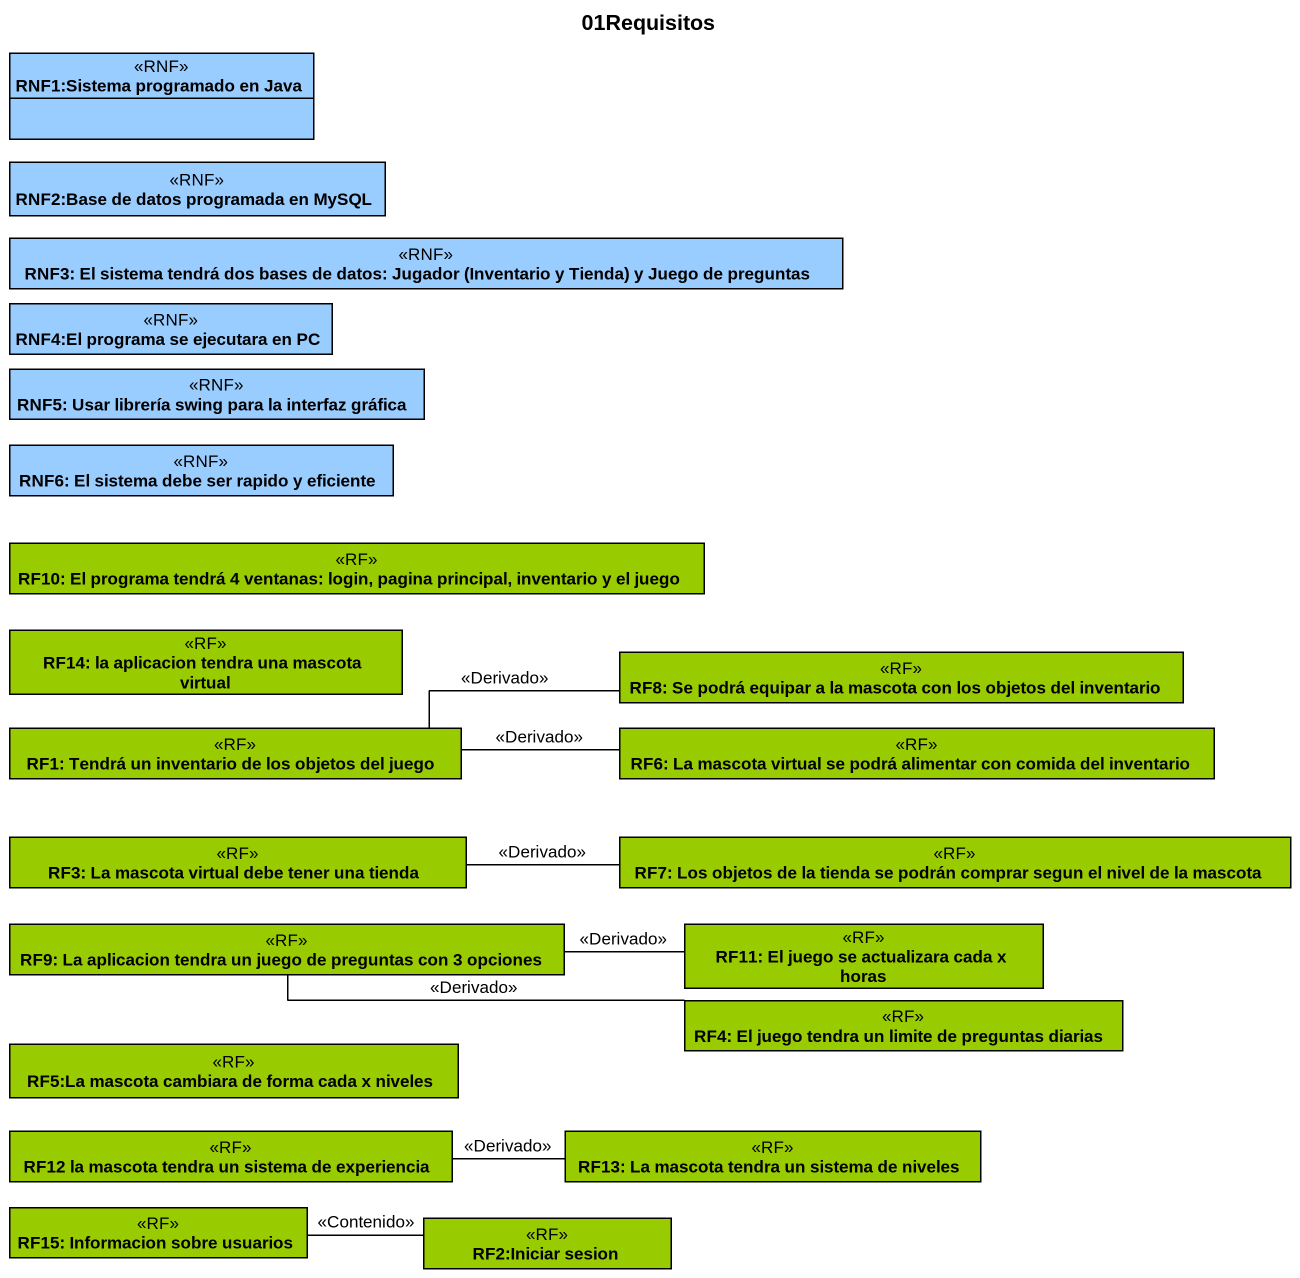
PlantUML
@startuml
title 01Requisitos
hide circle
hide empty members
class "RNF1:Sistema programado en Java" as RNF1_Sistema_programado_en <<RNF>> #99CCFF
class "RNF2:Base de datos programada en MySQL" as RNF2_Base_de_datos <<RNF>> #99CCFF
class "RNF3: El sistema tendrá dos bases de datos: Jugador (Inventario y Tienda) y Juego de preguntas" as RNF3_El_sistema_tendrá_dos <<RNF>> #99CCFF
class "RNF4:El programa se ejecutara en PC" as RNF4_El_programa_se <<RNF>> #99CCFF
class "RNF5: Usar librería swing para la interfaz gráfica" as RNF5_Usar_librería_swing <<RNF>> #99CCFF
class "RNF6: El sistema debe ser rapido y eficiente" as RNF6_El_sistema_debe_ser <<RNF>> #99CCFF
class "RF10: El programa tendrá 4 ventanas: login, pagina principal, inventario y el juego" as RF10_El_programa_tendrá_4 <<RF>> #99CC00
class "RF14: la aplicacion tendra una mascota virtual" as RF14_la_aplicacion_tendra <<RF>> #99CC00
class "RF8: Se podrá equipar a la mascota con los objetos del inventario" as RF8_Se_podrá_equipar_a_la <<RF>> #99CC00
class "RF1: Tendrá un inventario de los objetos del juego" as RF1_Tendrá_un_inventario_de <<RF>> #99CC00
class "RF6: La mascota virtual se podrá alimentar con comida del inventario" as RF6_La_mascota_virtual_se <<RF>> #99CC00
class "RF3: La mascota virtual debe tener una tienda" as RF3_La_mascota_virtual_debe <<RF>> #99CC00
class "RF7: Los objetos de la tienda se podrán comprar segun el nivel de la mascota" as RF7_Los_objetos_de_la <<RF>> #99CC00
class "RF9: La aplicacion tendra un juego de preguntas con 3 opciones" as RF9_La_aplicacion_tendra_un <<RF>> #99CC00
class "RF11: El juego se actualizara cada x horas" as RF11_El_juego_se <<RF>> #99CC00
class "RF4: El juego tendra un limite de preguntas diarias" as RF4_El_juego_tendra_un <<RF>> #99CC00
class "RF5:La mascota cambiara de forma cada x niveles" as RF5_La_mascota_cambiara_de <<RF>> #99CC00
class "RF12 la mascota tendra un sistema de experiencia" as RF12_la_mascota_tendra_un <<RF>> #99CC00
class "RF13: La mascota tendra un sistema de niveles" as RF13_La_mascota_tendra_un <<RF>> #99CC00
class "RF15: Informacion sobre usuarios" as RF15_Informacion_sobre <<RF>> #99CC00
class "RF2:Iniciar sesion" as RF2_Iniciar_sesion <<RF>> #99CC00
RF1_Tendrá_un_inventario_de -right- RF8_Se_podrá_equipar_a_la : <<Derivado>>
RF1_Tendrá_un_inventario_de -right- RF6_La_mascota_virtual_se : <<Derivado>>
RF3_La_mascota_virtual_debe -right- RF7_Los_objetos_de_la : <<Derivado>>
RF9_La_aplicacion_tendra_un -right- RF11_El_juego_se : <<Derivado>>
RF9_La_aplicacion_tendra_un -right- RF4_El_juego_tendra_un : <<Derivado>>
RF12_la_mascota_tendra_un -right- RF13_La_mascota_tendra_un : <<Derivado>>
RF15_Informacion_sobre -right- RF2_Iniciar_sesion : <<Contenido>>
@enduml
